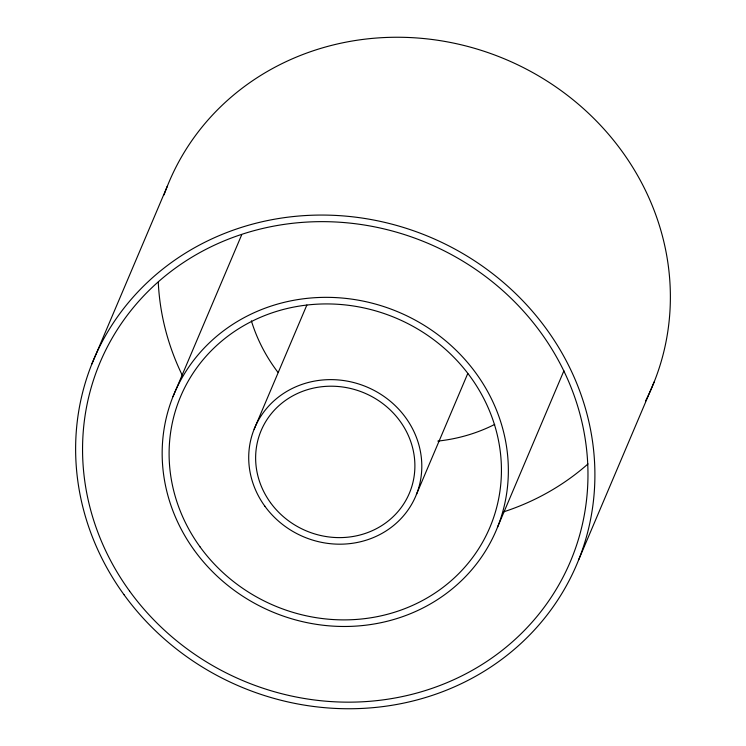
<?xml version="1.0" encoding="UTF-8"?>
<svg xmlns="http://www.w3.org/2000/svg" width="746" height="746" viewBox="0 0 746 746"><rect width="100%" height="100%" fill="white"/><g stroke="black" fill="none" stroke-linecap="round" stroke-linejoin="round"><path stroke-width="1.12" d="M91.851 364.011L167.328 186.192M172.988 396.639L241.648 234.897M254.125 429.276L306.867 305.021M416.399 494.542L467.779 373.494M497.535 527.17L563.92 370.781M578.672 559.808L654.149 381.989M494.729 424.399A167.915 156.128 23 0 1 437.837 441.091M277.866 372.226A167.915 156.128 23 0 1 251.374 320.845M164.064 194.893A262.368 243.942 23 0 1 506.86 59.885A262.368 243.942 23 0 1 645.523 401.022M588.007 463.919A255.374 237.442 23 0 1 503.634 511.849M182.453 375.658A255.374 237.442 23 0 1 158.273 282.184M264.839 506.17A87.459 81.314 23 0 0 414.039 499.848A87.459 81.314 23 0 0 326.897 379.705A87.459 81.314 23 0 0 264.839 506.17M270.472 502.627A80.456 74.805 23 0 0 407.745 496.808A80.456 74.805 23 0 0 327.569 386.279A80.456 74.805 23 0 0 270.472 502.627M194.417 550.436A174.909 162.628 23 0 0 492.826 537.782A174.909 162.628 23 0 0 318.542 297.505A174.909 162.628 23 0 0 194.417 550.436M200.059 546.893A167.915 156.128 23 0 0 486.523 534.751A167.915 156.128 23 0 0 319.204 304.079A167.915 156.128 23 0 0 200.059 546.893M124.004 594.693A262.368 243.942 23 0 0 571.604 575.726A262.368 243.942 23 0 0 310.177 215.305A262.368 243.942 23 0 0 124.004 594.693M129.636 591.149A255.374 237.442 23 0 0 565.3 572.686A255.374 237.442 23 0 0 310.849 221.879A255.374 237.442 23 0 0 129.636 591.149"/></g></svg>
